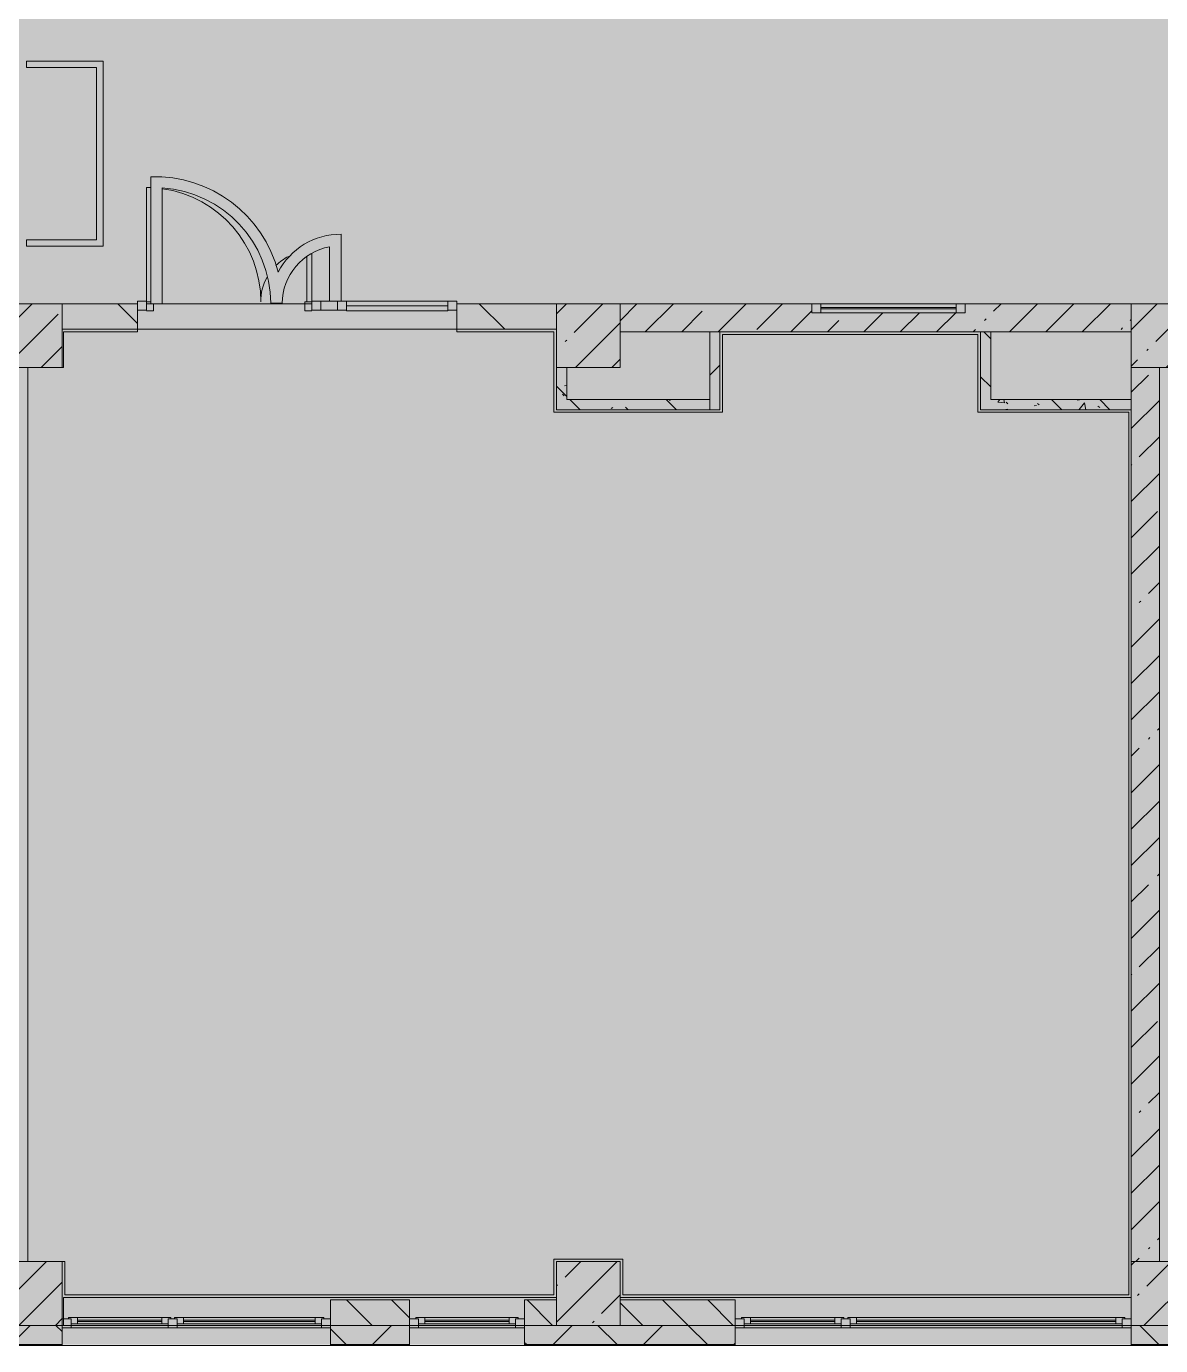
# Model space of a CAD drawing. Header units: millimetres. Extents: x 36059 to 234328, y -8553 to 29000.
# Drawn here: x 146078 to 154958, y -258 to 10072 of the extents above; entities that cross this region are included whole.
import ezdxf

# ---------------------------------------------------------------- set-up
doc = ezdxf.new("R2010")
doc.units = ezdxf.units.MM
doc.layers.add('A-DETL-GENF-2', color=7, linetype='Continuous', lineweight=9, true_color=0xc0c0c0, transparency=0.4)
for name, color, linetype, lineweight, true_color in [('A-DETL-GENF-4', 7, 'Continuous', 5, 0xb7b7b7), ('A-DOOR-2', 7, 'Continuous', 5, 0xe2e2e2), ('A-DOOR-3', 7, 'Continuous', 5, 0xb7b7b7), ('A-FLOR-1', 7, 'Continuous', 5, 0xb7b7b7), ('A-GLAZ-3', 7, 'Continuous', 5, 0x737373), ('A-GLAZ-CURT-2', 7, 'Continuous', 5, 0x737373), ('A-GLAZ-CWMG-2', 7, 'Continuous', 5, 0x737373), ('A-WALL-4', 7, 'Continuous', 5, 0x737373), ('A-WALL-5', 7, 'Continuous', 9, 0x737373), ('I-WALL-3', 7, 'Continuous', 5, 0x737373), ('I-WALL-5', 7, 'Continuous', 5, 0x787878), ('S-COLS-4', 7, 'Continuous', 5, 0x737373)]:
    doc.layers.add(name, color=color, linetype=linetype, lineweight=lineweight, true_color=true_color)
for name, color, linetype, lineweight in [('A-WALL', 7, 'Continuous', 9), ('A-WALL-3', 7, 'Continuous', 5), ('I-WALL-4', 7, 'Continuous', 5), ('S-COLS-3', 7, 'Continuous', 5)]:
    doc.layers.add(name, color=color, linetype=linetype, lineweight=lineweight)
pattern_1 = [(45, (107317.9, 0), (-285.123, 285.123), []), (45, (107603, 0), (-285.123, 285.123), [504.031, -100.806, 16.764, -84.042])]
pattern_2 = [(135, (107317.9, 0), (-377.171, -377.171), [533.4, -88.9, 17.78, -88.9]), (135, (107317.9, 376.94), (-377.171, -377.171), []), (50, (107317.9, 0), (637.6445, -55.7866), [66.675, -733.425]), (355, (107317.9, 0), (-123.349, 668.699), [53.34, -586.74]), (100.451, (107371, -4.65), (514.299, 612.908), [56.665, -623.315]), (46.184, (107317.9, 177.8), (948.776, -147.15), [100.012, -1100.137]), (96.636, (107397, 165.5), (830.909, 865.997), [84.998, -934.973]), (351.184, (107317.9, 177.8), (830.918, 865.988), [80.01, -880.11]), (21, (107406.8, 133.35), (530.6506, -357.928), [66.675, -733.425]), (326, (107406.8, 133.35), (216.308, 644.6585), [53.34, -586.74]), (71.451, (107451, 103.5), (746.9596, 286.724), [56.665, -623.315]), (37.5, (107317.9, 0), (10.8105, 295.9426), [16.764, -562.864, 16.764, -578.866, -588.962]), (37.5, (107317.9, 0), (10.8105, 295.9426), [-1175.258, 16.764, -572.198]), (7.5, (107317.9, 0), (233.8692, 350.6318), [16.764, -322.834, 16.764, -549.529, -224.472]), (7.5, (107317.9, 0), (233.8692, 350.6318), [-905.891, 16.764, -207.708]), (327.5, (107119.64, 0), (474.5678, -20.0513), [16.764, -205.486, 16.764, -676.656, -920.115]), (327.5, (107119.64, 0), (474.5678, -20.0513), [-915.67, 16.764, -903.351]), (317.5, (107030.74, 0), (518.452, 88.9934), [16.764, -272.161, 16.764, -443.738, -653.415]), (317.5, (107030.74, 0), (518.452, 88.9934), [-749.427, 16.764, -636.651])]

# ---------------------------------------------------------------- blocks, each defined once
blk = doc.blocks.new('BSC_Колонна _Прямоугольная - 500х500-23286270-3_10_2_птичка')
at = {"layer": 'S-COLS-3'}
h = blk.add_hatch(dxfattribs=at)
h.set_pattern_fill('FP_84', color=256, style=0, pattern_type=2)
h.set_pattern_definition([(45, (-38790, -7650), (-285.123, 285.123), []), (45, (-38504.88, -7650), (-285.123, 285.123), [504.031, -100.806, 16.764, -84.042])])
h.paths.add_polyline_path([(-250, -250), (250, -250), (250, 250), (-250, 250), (-250, 100)])
at = {"layer": 'S-COLS-4'}
for p, q in [((250, 250), (-250, 250)), ((-250, 250), (-250, -250)), ((250, -250), (250, 250)), ((-250, -250), (250, -250))]:
    blk.add_line(p, q, dxfattribs=at)
blk = doc.blocks.new('BSC_Колонна _Прямоугольная - 500х500-V57-3_10_2_птичка')
at = {"layer": 'S-COLS-3'}
h = blk.add_hatch(dxfattribs=at)
h.set_pattern_fill('FP_85', color=256, style=0, pattern_type=2)
h.set_pattern_definition([(45, (-43160, -7650), (-285.123, 285.123), []), (45, (-42874.88, -7650), (-285.123, 285.123), [504.031, -100.806, 16.764, -84.042])])
h.paths.add_polyline_path([(-250, -250), (250, -250), (250, 250), (-250, 250)])
at = {"layer": 'S-COLS-4'}
for p, q in [((250, 250), (-250, 250)), ((-250, 250), (-250, -250)), ((250, -250), (250, 250)), ((-250, -250), (250, -250))]:
    blk.add_line(p, q, dxfattribs=at)
blk = doc.blocks.new('BSC_Колонна _Прямоугольная - 500х500-V58-3_10_2_птичка')
at = {"layer": 'S-COLS-3'}
h = blk.add_hatch(dxfattribs=at)
h.set_pattern_fill('FP_86', color=256, style=0, pattern_type=2)
h.set_pattern_definition([(45, (-47660, -7650), (-285.123, 285.123), []), (45, (-47374.88, -7650), (-285.123, 285.123), [504.031, -100.806, 16.764, -84.042])])
h.paths.add_polyline_path([(-113, -250), (250, -250), (250, 250), (-250, 250), (-250, -250)])
at = {"layer": 'S-COLS-4'}
for p, q in [((250, 250), (-250, 250)), ((-250, 250), (-250, -250)), ((250, -250), (250, 250)), ((-250, -250), (250, -250))]:
    blk.add_line(p, q, dxfattribs=at)
blk = doc.blocks.new('BSC_Колонна _Прямоугольная - 500х500-V63-3_10_2_птичка')
at = {"layer": 'S-COLS-3'}
h = blk.add_hatch(dxfattribs=at)
h.set_pattern_fill('FP_91', color=256, style=0, pattern_type=2)
h.set_pattern_definition([(45, (-38790, -150), (-285.123, 285.123), []), (45, (-38504.88, -150), (-285.123, 285.123), [504.031, -100.806, 16.764, -84.042])])
h.paths.add_polyline_path([(-250, -250), (250, -250), (250, 250), (-250, 250), (-250, 80)])
at = {"layer": 'S-COLS-4'}
for p, q in [((250, 250), (-250, 250)), ((-250, 250), (-250, -250)), ((250, -250), (250, 250)), ((-250, -250), (250, -250))]:
    blk.add_line(p, q, dxfattribs=at)
blk = doc.blocks.new('BSC_Колонна _Прямоугольная - 500х500-V64-3_10_2_птичка')
at = {"layer": 'S-COLS-3'}
h = blk.add_hatch(dxfattribs=at)
h.set_pattern_fill('FP_92', color=256, style=0, pattern_type=2)
h.set_pattern_definition([(45, (-43160, -150), (-285.123, 285.123), []), (45, (-42874.88, -150), (-285.123, 285.123), [504.031, -100.806, 16.764, -84.042])])
h.paths.add_polyline_path([(-250, -250), (250, -250), (250, 250), (-250, 250), (-250, 32)])
at = {"layer": 'S-COLS-4'}
for p, q in [((250, 250), (-250, 250)), ((-250, 250), (-250, -250)), ((250, -250), (250, 250)), ((-250, -250), (250, -250))]:
    blk.add_line(p, q, dxfattribs=at)
blk = doc.blocks.new('BSC_Колонна _Прямоугольная - 500х500-V65-3_10_2_птичка')
at = {"layer": 'S-COLS-3'}
h = blk.add_hatch(dxfattribs=at)
h.set_pattern_fill('FP_93', color=256, style=0, pattern_type=2)
h.set_pattern_definition([(45, (-47660, -150), (-285.123, 285.123), []), (45, (-47374.88, -150), (-285.123, 285.123), [504.031, -100.806, 16.764, -84.042])])
h.paths.add_polyline_path([(-250, -250), (250, -250), (250, 250), (-250, 250)])
at = {"layer": 'S-COLS-4'}
for p, q in [((250, 250), (-250, 250)), ((-250, 250), (-250, -250)), ((250, -250), (250, 250)), ((-250, -250), (250, -250))]:
    blk.add_line(p, q, dxfattribs=at)
blk = doc.blocks.new('120_Окно_СКБ_2Ст - 120_Окно_СКБ_2Ст 3100х2500 _мал_створка слева_ 2-V88-3_10_2_птичка')
at = {"layer": 'A-GLAZ-3'}
for p, q in [((-1550, -127), (-1550, -57)), ((-1550, -57), (-1480, -57)), ((1550, -57), (-1550, -57)), ((-1480, -57), (-1480, -127)), ((650, -87), (-1480, -87)), ((-1480, -87), (-1480, -127)), ((-1430, -137), (-1430, -87)), ((600, -137), (600, -87)), ((650, -127), (650, -57)), ((650, -57), (720, -57)), ((650, -127), (650, -87)), ((720, -57), (720, -127)), ((1480, -87), (720, -87)), ((720, -87), (720, -127)), ((770, -137), (770, -87)), ((1430, -137), (1430, -87)), ((1480, -127), (1480, -57)), ((1480, -57), (1550, -57)), ((1480, -127), (1480, -87)), ((1550, -57), (1550, -127)), ((-1480, -127), (-1550, -127)), ((-1550, -127), (-1500, -127)), ((-1480, -127), (-1500, -127)), ((-1500, -127), (-1500, -137)), ((-1500, -137), (670, -137)), ((670, -137), (-1500, -137)), ((-1430, -107), (600, -107)), ((600, -117), (-1430, -117)), ((720, -127), (650, -127)), ((670, -127), (650, -127)), ((670, -127), (700, -127)), ((670, -137), (670, -127)), ((720, -127), (700, -127)), ((700, -127), (700, -137)), ((700, -137), (1500, -137)), ((1500, -137), (700, -137)), ((770, -107), (1430, -107)), ((1430, -117), (770, -117)), ((1550, -127), (1480, -127)), ((1500, -127), (1480, -127)), ((1500, -127), (1550, -127)), ((1500, -137), (1500, -127))]:
    blk.add_line(p, q, dxfattribs=at)
blk = doc.blocks.new('120_Окно_СКБ_2Ст - 120_Окно_СКБ_2Ст 2100х2400 _мал створка справа_-V89-3_10_2_птичка')
at = {"layer": 'A-GLAZ-3'}
for p, q in [((-1050, -127), (-1050, -57)), ((-1050, -57), (-980, -57)), ((1050, -57), (-1050, -57)), ((-980, -57), (-980, -127)), ((150, -87), (-980, -87)), ((-980, -87), (-980, -127)), ((-930, -137), (-930, -87)), ((100, -137), (100, -87)), ((150, -127), (150, -57)), ((150, -57), (220, -57)), ((150, -127), (150, -87)), ((220, -57), (220, -127)), ((980, -87), (220, -87)), ((220, -87), (220, -127)), ((270, -137), (270, -87)), ((930, -137), (930, -87)), ((980, -127), (980, -57)), ((980, -57), (1050, -57)), ((980, -127), (980, -87)), ((1050, -57), (1050, -127)), ((-980, -127), (-1050, -127)), ((-1050, -127), (-1000, -127)), ((-980, -127), (-1000, -127)), ((-1000, -127), (-1000, -137)), ((-1000, -137), (170, -137)), ((170, -137), (-1000, -137)), ((-930, -107), (100, -107)), ((100, -117), (-930, -117)), ((220, -127), (150, -127)), ((170, -127), (150, -127)), ((170, -127), (200, -127)), ((170, -137), (170, -127)), ((220, -127), (200, -127)), ((200, -127), (200, -137)), ((200, -137), (1000, -137)), ((1000, -137), (200, -137)), ((270, -107), (930, -107)), ((930, -117), (270, -117)), ((1050, -127), (980, -127)), ((1000, -127), (980, -127)), ((1000, -127), (1050, -127)), ((1000, -137), (1000, -127))]:
    blk.add_line(p, q, dxfattribs=at)
blk = doc.blocks.new('120_Окно_СКБ_1Ст - 120_Окно_СКБ_1Ст 900х2500_h_-V86-3_10_2_птичка')
at = {"layer": 'A-GLAZ-3'}
for p, q in [((-450, -127), (-450, -57)), ((-450, -57), (-380, -57)), ((450, -57), (-450, -57)), ((-380, -57), (-380, -127)), ((380, -87), (-380, -87)), ((-380, -87), (-380, -127)), ((-330, -137), (-330, -87)), ((330, -137), (330, -87)), ((380, -127), (380, -57)), ((380, -57), (450, -57)), ((380, -127), (380, -87)), ((450, -57), (450, -127)), ((-380, -127), (-450, -127)), ((-450, -127), (-400, -127)), ((-380, -127), (-400, -127)), ((-400, -127), (-400, -137)), ((-400, -137), (400, -137)), ((400, -137), (-400, -137)), ((-330, -107), (330, -107)), ((330, -117), (-330, -117)), ((450, -127), (380, -127)), ((400, -127), (380, -127)), ((400, -127), (450, -127)), ((400, -137), (400, -127))]:
    blk.add_line(p, q, dxfattribs=at)
blk = doc.blocks.new('Прямоугольный импост - 50 x 70 мм-V220-3_10_2_птичка')
at = {"layer": 'A-GLAZ-CWMG-2'}
for p, q in [((-70, 35), (0, 35)), ((-70, -35), (-70, 35)), ((0, 35), (0, -35)), ((0, -35), (-70, -35))]:
    blk.add_line(p, q, dxfattribs=at)
blk = doc.blocks.new('Дверь_Витражная_остекление_ - ДВН_ДАО_Главный вход_1200 в свету-V221-3_10_2_птичка')
at = {"layer": 'A-DOOR-2'}
for points in [[(-647, 30), (-613, 35), (-613, 925), (-647, 922), (-647, 35)], [(607, 30), (647, 35), (647, 410), (607, 378), (607, 35)]]:
    blk.add_hatch(color=256, dxfattribs=at).paths.add_polyline_path(points)
at = {"layer": 'A-DETL-GENF-4'}
for p, q in [((-613, 925), (-647, 925)), ((-647, 925), (-647, 35)), ((607, 385), (607, 30)), ((647, 35), (647, 410)), ((-647, 30), (-613, 30)), ((-613, 30), (-647, 30)), ((-592, -40), (-592, 15)), ((592, -40), (592, 30)), ((592, 30), (647, 30)), ((607, 30), (647, 30)), ((-647, -40), (-592, -40)), ((647, -40), (592, -40))]:
    blk.add_line(p, q, dxfattribs=at)
at = {"layer": 'A-DOOR-3'}
for p, q in [((-647, 925), (-647, 35)), ((647, 410), (647, 35))]:
    blk.add_line(p, q, dxfattribs=at)
for centre, radius, start, end in [((-647, 30), 895, 87.7864, 90), ((-647, 30), 895, 360, 81.929), ((647, 30), 400, 117.1206, 134.5389), ((647, 30), 400, 151.213, 180)]:
    blk.add_arc(centre, radius, start, end, dxfattribs=at)
blk = doc.blocks.new('Системная панель - Стемалит - 40мм-V222-3_10_2_птичка')
at = {"layer": 'A-GLAZ-CURT-2'}
for p, q in [((65, 35), (-65, 35)), ((-65, 35), (-65, -35)), ((65, -35), (65, 35)), ((-65, -35), (65, -35))]:
    blk.add_line(p, q, dxfattribs=at)
blk = doc.blocks.new('Прямоугольный импост - 50 x 70 мм-V223-3_10_2_птичка')
at = {"layer": 'A-GLAZ-CWMG-2'}
for p, q in [((-35, 35), (35, 35)), ((-35, -35), (-35, 35)), ((35, 35), (35, -35)), ((35, -35), (-35, -35))]:
    blk.add_line(p, q, dxfattribs=at)
blk = doc.blocks.new('Прямоугольный импост - 50 x 70 мм-V224-3_10_2_птичка')
at = {"layer": 'A-GLAZ-CWMG-2'}
for p, q in [((0, 35), (-70, 35)), ((-70, 35), (-70, -35)), ((0, -35), (0, 35)), ((-70, -35), (0, -35))]:
    blk.add_line(p, q, dxfattribs=at)
blk = doc.blocks.new('Системная панель - Стекло - 40мм-V225-3_10_2_птичка')
at = {"layer": 'A-GLAZ-CURT-2'}
for p, q in [((397.5, 0), (-397.5, 0)), ((-397.5, 0), (-397.5, -40)), ((397.5, -40), (397.5, 0)), ((-397.5, -40), (397.5, -40))]:
    blk.add_line(p, q, dxfattribs=at)
blk = doc.blocks.new('Прямоугольный импост - 50 x 70 мм-V226-3_10_2_птичка')
at = {"layer": 'A-GLAZ-CWMG-2'}
for p, q in [((-35, 35), (35, 35)), ((-35, -35), (-35, 35)), ((35, 35), (35, -35)), ((35, -35), (-35, -35))]:
    blk.add_line(p, q, dxfattribs=at)
blk = doc.blocks.new('Прямоугольный импост - 50 x 70 мм-V227-3_10_2_птичка')
at = {"layer": 'A-GLAZ-CWMG-2'}
blk.add_line((42060, 7920), (41265, 7920), dxfattribs=at)
blk = doc.blocks.new('120_Окно_СКБ_1Ст - 120_Окно_СКБ_1Ст 400х1200 EI30-V233-3_10_2_птичка')
at = {"layer": 'A-GLAZ-3'}
for p, q in [((-600, 40), (-600, 110)), ((-600, 110), (-530, 110)), ((600, 110), (-600, 110)), ((-530, 110), (-530, 40)), ((530, 40), (530, 110)), ((530, 110), (600, 110)), ((600, 110), (600, 40)), ((-530, 40), (-600, 40)), ((-600, 40), (600, 40)), ((530, 80), (-530, 80)), ((530, 70), (-530, 70)), ((600, 40), (530, 40))]:
    blk.add_line(p, q, dxfattribs=at)

msp = doc.modelspace()

# ---------------------------------------------------------------- hatches: boundary and pattern name
at = {"layer": 'A-DETL-GENF-2'}
msp.add_hatch(color=256, dxfattribs=at).paths.add_polyline_path([(178169.8, -251.7), (183167.9, -251.7), (183167.9, 3288.3), (191887.9, 3288.3), (191887.9, 27348.3), (149227.9, 27348.3), (149227.9, 23888.3), (145628, 23888.3), (145628, -251.7), (177237.6, -251.7)])
at = {"layer": 'A-WALL-3'}
h = msp.add_hatch(dxfattribs=at)
h.set_pattern_fill('FP_107', color=256, style=0, pattern_type=2)
h.set_pattern_definition([(135, (107317.9, 0), (-176.7767, -176.7767), [])])
h.paths.add_polyline_path([(172576.6, -100), (172727.9, -100), (172727.9, 100), (172477.9, 100), (172477.9, -100)])
h.paths.add_polyline_path([(162322.4, -100), (162827.9, -100), (162827.9, 100), (162077.9, 100), (162077.9, -100)])
h.paths.add_polyline_path([(164227.9, -100), (165127.9, -100), (165127.9, 100), (164227.9, 100), (164227.9, -52.2)])
h.paths.add_polyline_path([(171577.9, -100), (171577.9, 100), (171027.9, 100), (171027.9, -100)])
h.paths.add_polyline_path([(168727.9, -100), (168927.9, -100), (168927.9, 100), (168727.9, 100), (168727.9, 42.9)])
h.paths.add_polyline_path([(155477.9, -100), (155477.9, 100), (155227.9, 100), (155227.9, -100)])
h.paths.add_polyline_path([(158327.9, -100), (158327.9, 100), (157577.9, 100), (157577.9, -100)])
h.paths.add_polyline_path([(151135.9, -100), (151627.9, -100), (151627.9, 100), (150727.9, 100), (150727.9, -100)])
h.paths.add_polyline_path([(159727.9, -100), (159977.9, -100), (159977.9, 100), (159727.9, 100), (159727.9, 33.3)])
h.paths.add_polyline_path([(150227.9, -100), (150227.9, 100), (149977.9, 100), (149977.9, -100)])
h.paths.add_polyline_path([(149077.9, -100), (149077.9, 100), (148457.9, 100), (148457.9, -100)])
h.paths.add_polyline_path([(145807.9, -100), (145857.9, -100), (145857.9, 100), (145807.9, 100)])
h = msp.add_hatch(dxfattribs=at)
h.set_pattern_fill('FP_109', color=256, style=0, pattern_type=2)
h.set_pattern_definition([(45, (107317.9, 0), (-353.5534, 353.5534), []), (135, (107317.9, 0), (-353.5534, -353.5534), [])])
h.paths.add_polyline_path([(163945, -250), (163945, -100), (163727.9, -100), (163727.9, -250)])
h.paths.add_polyline_path([(162827.9, -250), (162827.9, -100), (162077.9, -100), (162077.9, -250), (162322.4, -250)])
h.paths.add_polyline_path([(149077.9, -250), (149077.9, -100), (148457.9, -100), (148457.9, -250)])
h.paths.add_polyline_path([(151627.9, -250), (151627.9, -100), (149977.9, -100), (149977.9, -250), (151135.9, -250)])
h.paths.add_polyline_path([(155477.9, -250), (155477.9, -100), (154727.9, -100), (154727.9, -250), (155227.9, -250)])
h.paths.add_polyline_path([(159977.9, -250), (159977.9, -100), (159227.9, -100), (159227.9, -250), (159525.8, -250)])
h.paths.add_polyline_path([(157577.9, -250), (158327.9, -250), (158327.9, -100), (157577.9, -100)])
h.paths.add_polyline_path([(145628, -250), (146357.9, -250), (146357.9, -100), (145628, -100), (145628, -182.3)])
at = {"layer": 'I-WALL-4'}
h = msp.add_hatch(dxfattribs=at)
h.set_pattern_fill('FP_108', color=256, style=0, pattern_type=2)
h.set_pattern_definition([(135, (107317.9, 0), (-353.5534, -353.5534), [])])
h.paths.add_polyline_path([(149447.9, 7700), (150227.9, 7700), (150227.9, 7900), (149447.9, 7900)])
h.paths.add_polyline_path([(146813.8, 7700), (146947.9, 7700), (146947.9, 7900), (146357.9, 7900), (146357.9, 7700)])
h.paths.add_polyline_path([(145857.9, 7700), (145857.9, 7900), (145807.9, 7900), (145807.9, 7700)])
h = msp.add_hatch(dxfattribs=at)
h.set_pattern_fill('FP_105', color=256, style=0, pattern_type=2)
h.set_pattern_definition(pattern_1)
h.paths.add_polyline_path([(153627.9, 7680), (154727.9, 7680), (154727.9, 7900), (153427.9, 7900), (153427.9, 7830), (152227.9, 7830), (152227.9, 7900), (150727.9, 7900), (150727.9, 7680), (153547.9, 7680)])
h = msp.add_hatch(dxfattribs=at)
h.set_pattern_fill('FP_110', color=256, style=0, pattern_type=2)
h.set_pattern_definition([(45, (107317.9, 0), (-176.7767, 176.7767), [])])
h.paths.add_polyline_path([(151507.9, 7070), (151507.9, 7680), (151427.9, 7680), (151427.9, 7070)])
h = msp.add_hatch(dxfattribs=at)
h.set_pattern_fill('FP_105', color=256, style=0, pattern_type=2)
h.set_pattern_definition(pattern_1)
h.paths.add_polyline_path([(154727.9, 400), (154947.9, 400), (154947.9, 7400), (154727.9, 7400), (154727.9, 606.4)])
at = {"layer": 'I-WALL-5'}
h = msp.add_hatch(dxfattribs=at)
h.set_pattern_fill('FP_115', color=256, style=0, pattern_type=2)
h.set_pattern_definition(pattern_2)
h.paths.add_polyline_path([(153627.9, 7070), (153627.9, 7680), (153547.9, 7680), (153547.9, 7070)])
h = msp.add_hatch(dxfattribs=at)
h.set_pattern_fill('FP_115', color=256, style=0, pattern_type=2)
h.set_pattern_definition(pattern_2)
h.paths.add_polyline_path([(150307.9, 7150), (150307.9, 7400), (150227.9, 7400), (150227.9, 7150)])
h = msp.add_hatch(dxfattribs=at)
h.set_pattern_fill('FP_115', color=256, style=0, pattern_type=2)
h.set_pattern_definition(pattern_2)
h.paths.add_polyline_path([(151427.9, 7070), (151427.9, 7150), (150227.9, 7150), (150227.9, 7070), (151135.9, 7070)])
h = msp.add_hatch(dxfattribs=at)
h.set_pattern_fill('FP_115', color=256, style=0, pattern_type=2)
h.set_pattern_definition(pattern_2)
h.paths.add_polyline_path([(154727.9, 7070), (154727.9, 7150), (153627.9, 7150), (153627.9, 7070)])

# ---------------------------------------------------------------- linework, layer by layer
at = {"layer": 'A-FLOR-1'}
for p, q in [((146677.9, 9799.8), (146077.9, 9799.8)), ((146077.9, 9799.8), (146077.9, 9749.8)), ((146077.9, 9749.8), (146627.9, 9749.8)), ((146627.9, 9749.8), (146627.9, 8401.7)), ((146677.9, 8351.7), (146677.9, 9799.8)), ((147051.9, 8894.4), (147051.9, 7900)), ((147141.9, 7900), (147141.9, 8806.8)), ((146627.9, 8401.7), (146077.9, 8401.7)), ((146077.9, 8401.7), (146077.9, 8351.7)), ((148542.1, 7920), (148542.1, 8443.9)), ((146077.9, 8351.7), (146677.9, 8351.7)), ((148452.1, 8346.4), (148452.1, 7920)), ((147051.9, 7900), (147141.9, 7900)), ((147990.5, 7903.5), (148080.6, 7903.5)), ((146947.9, 7680), (146367.9, 7680)), ((146367.9, 7680), (146367.9, 7400)), ((146947.9, 7700), (146947.9, 7680)), ((149447.9, 7680), (149447.9, 7700)), ((150207.9, 7680), (149447.9, 7680)), ((150207.9, 7050), (150207.9, 7680)), ((153527.9, 7660), (151527.9, 7660)), ((151527.9, 7660), (151527.9, 7050)), ((153527.9, 7050), (153527.9, 7660)), ((146087.9, 7400), (146087.9, 400)), ((146367.9, 7400), (146357.9, 7400)), ((151527.9, 7050), (150207.9, 7050)), ((154707.9, 7050), (153527.9, 7050)), ((154707.9, 140), (154707.9, 7050)), ((150207.9, 140), (150207.9, 420)), ((150207.9, 420), (150747.9, 420)), ((150747.9, 420), (150747.9, 140)), ((146357.9, 400), (146377.9, 400)), ((146377.9, 400), (146377.9, 140)), ((146377.9, 140), (150207.9, 140)), ((150747.9, 140), (154707.9, 140))]:
    msp.add_line(p, q, dxfattribs=at)
for centre, radius, start, end in [((147085.6, 7900), 995, 14.33829, 91.93805), ((147085.5, 7903.5), 905, 360, 86.42904), ((148534.6, 7900), 544, 89.21005, 153.06648), ((148534.6, 7900), 454, 100.46985, 179.55829)]:
    msp.add_arc(centre, radius, start, end, dxfattribs=at)
at = {"layer": 'A-WALL'}
for p, q in [((144740.9, -250), (146357.9, -250)), ((144740.9, -253), (146357.9, -253)), ((148457.9, -253), (149077.9, -253)), ((149977.9, -253), (151627.9, -253)), ((154727.9, -253), (155477.9, -253))]:
    msp.add_line(p, q, dxfattribs=at)
at = {"layer": 'A-WALL-3'}
msp.add_line((157577.9, -258), (143840.9, -258), dxfattribs=at)
at = {"layer": 'A-WALL-4'}
for p, q in [((149077.9, 100), (148457.9, 100)), ((148457.9, 100), (148457.9, -258)), ((149077.9, -258), (149077.9, 100)), ((150227.9, 100), (149977.9, 100)), ((149977.9, 100), (149977.9, -258)), ((151627.9, 100), (150727.9, 100)), ((151627.9, -258), (151627.9, 100)), ((146357.9, -258), (146357.9, -100)), ((146357.9, -100), (146367.9, -100)), ((149077.9, -100), (149977.9, -100)), ((151627.9, -100), (154727.9, -100)), ((154727.9, -100), (154727.9, -258))]:
    msp.add_line(p, q, dxfattribs=at)
at = {"layer": 'A-WALL-5'}
for p, q in [((151507.9, 7680), (151427.9, 7680)), ((153627.9, 7680), (153547.9, 7680)), ((151427.9, 7070), (151427.9, 7150)), ((154727.9, 7070), (154727.9, 7150)), ((148457.9, -100), (149077.9, -100)), ((149977.9, -100), (150227.9, -100)), ((150727.9, -100), (151627.9, -100)), ((148457.9, -250), (149077.9, -250)), ((149977.9, -250), (151627.9, -250)), ((154727.9, -250), (155477.9, -250))]:
    msp.add_line(p, q, dxfattribs=at)
at = {"layer": 'I-WALL-3'}
for p, q in [((146947.9, 7900), (146357.9, 7900)), ((146947.9, 7700), (146947.9, 7900)), ((147017.9, 7900), (147051.9, 7900)), ((147141.9, 7900), (148312.9, 7900)), ((150227.9, 7900), (149447.9, 7900)), ((149447.9, 7900), (149447.9, 7700)), ((152227.9, 7900), (150727.9, 7900)), ((154727.9, 7900), (153427.9, 7900)), ((150227.9, 7700), (146357.9, 7700)), ((150727.9, 7680), (151427.9, 7680)), ((151427.9, 7680), (151427.9, 7150)), ((151507.9, 7070), (151507.9, 7680)), ((151507.9, 7680), (153547.9, 7680)), ((153547.9, 7680), (153547.9, 7070)), ((153627.9, 7150), (153627.9, 7680)), ((153627.9, 7680), (154727.9, 7680)), ((150227.9, 7400), (150227.9, 7070)), ((150307.9, 7150), (150307.9, 7400)), ((154727.9, 7400), (154727.9, 7150)), ((154947.9, 400), (154947.9, 7400)), ((151427.9, 7150), (150307.9, 7150)), ((154727.9, 7150), (153627.9, 7150)), ((150227.9, 7070), (151507.9, 7070)), ((153547.9, 7070), (154727.9, 7070)), ((154727.9, 7070), (154727.9, 400)), ((146367.9, 120), (150227.9, 120)), ((146367.9, 120), (146367.9, -100)), ((150727.9, 120), (154727.9, 120)), ((148457.9, -100), (146367.9, -100))]:
    msp.add_line(p, q, dxfattribs=at)

# ---------------------------------------------------------------- block references
at = {"layer": 'A-DOOR-3'}
msp.add_blockref('Дверь_Витражная_остекление_ - ДВН_ДАО_Главный вход_1200 в свету-V221-3_10_2_птичка', (147665.4, 7885), dxfattribs=at)
at = {"layer": 'A-GLAZ-3'}
msp.add_blockref('120_Окно_СКБ_1Ст - 120_Окно_СКБ_1Ст 400х1200 EI30-V233-3_10_2_птичка', (152827.9, 7790), dxfattribs=at)
at = {"layer": 'A-GLAZ-3', "rotation": 180}
for name, p in [('120_Окно_СКБ_2Ст - 120_Окно_СКБ_2Ст 2100х2400 _мал створка справа_-V89-3_10_2_птичка', (147407.9, -175)), ('120_Окно_СКБ_1Ст - 120_Окно_СКБ_1Ст 900х2500_h_-V86-3_10_2_птичка', (149527.9, -175)), ('120_Окно_СКБ_2Ст - 120_Окно_СКБ_2Ст 3100х2500 _мал_створка слева_ 2-V88-3_10_2_птичка', (153177.9, -175))]:
    msp.add_blockref(name, p, dxfattribs=at)
at = {"layer": 'A-GLAZ-CURT-2'}
for name, p in [('Системная панель - Стемалит - 40мм-V222-3_10_2_птичка', (148447.9, 7885)), ('Системная панель - Стекло - 40мм-V225-3_10_2_птичка', (148980.4, 7885))]:
    msp.add_blockref(name, p, dxfattribs=at)
at = {"layer": 'A-GLAZ-CWMG-2', "rotation": 180}
msp.add_blockref('Прямоугольный импост - 50 x 70 мм-V224-3_10_2_птичка', (146947.9, 7885), dxfattribs=at)
at = {"layer": 'A-GLAZ-CWMG-2', "extrusion": (0, 0, -1), "rotation": 180}
for name, p in [('Прямоугольный импост - 50 x 70 мм-V223-3_10_2_птичка', (-148347.9, 7885)), ('Прямоугольный импост - 50 x 70 мм-V226-3_10_2_птичка', (-148547.9, 7885)), ('Прямоугольный импост - 50 x 70 мм-V220-3_10_2_птичка', (-149447.9, 7885))]:
    msp.add_blockref(name, p, dxfattribs=at)
at = {"layer": 'A-GLAZ-CWMG-2'}
msp.add_blockref('Прямоугольный импост - 50 x 70 мм-V227-3_10_2_птичка', (107317.9, 0), dxfattribs=at)
at = {"layer": 'S-COLS-4'}
for name, p in [('BSC_Колонна _Прямоугольная - 500х500-23286270-3_10_2_птичка', (146107.9, 7650)), ('BSC_Колонна _Прямоугольная - 500х500-V57-3_10_2_птичка', (150477.9, 7650)), ('BSC_Колонна _Прямоугольная - 500х500-V58-3_10_2_птичка', (154977.9, 7650)), ('BSC_Колонна _Прямоугольная - 500х500-V63-3_10_2_птичка', (146107.9, 150)), ('BSC_Колонна _Прямоугольная - 500х500-V64-3_10_2_птичка', (150477.9, 150)), ('BSC_Колонна _Прямоугольная - 500х500-V65-3_10_2_птичка', (154977.9, 150))]:
    msp.add_blockref(name, p, dxfattribs=at)

doc.saveas('drawing.dxf')
